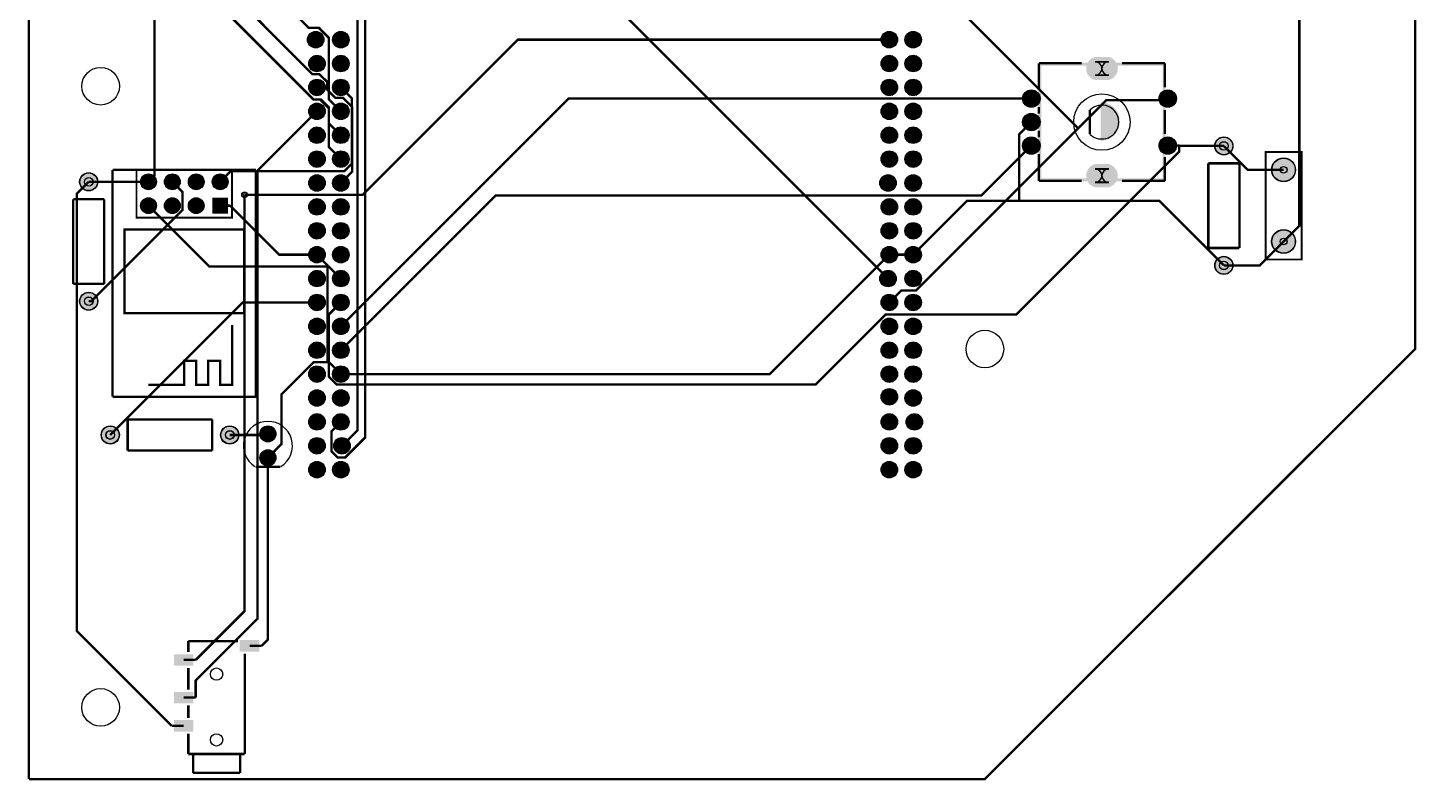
# Model space of a CAD drawing. Header units: millimetres. Extents: x 0 to 147, y 0 to 153.
# Drawn here: x -0.1 to 147.4, y -0.1 to 79.9 of the extents above; entities that cross this region are included whole.
import ezdxf

# ---------------------------------------------------------------- set-up
doc = ezdxf.new("R2010")
doc.units = ezdxf.units.MM
for name, color, linetype, true_color in [('BoardOutLine', 7, 'Continuous', 0xff00ff), ('BottomLayer', 7, 'Continuous', 0x0000ff), ('BottomSolderMaskLayer', 7, 'Continuous', 0xaa00ff), ('Document', 7, 'Continuous', 0xffffff), ('Hole', 7, 'Continuous', 0x222222), ('Multi-Layer', 7, 'Continuous', 0xc0c0c0), ('TopLayer', 7, 'Continuous', 0xff0000), ('TopPasteMaskLayer', 7, 'Continuous', 0x808080), ('TopSilkLayer', 7, 'Continuous', 0xffcc00), ('TopSolderMaskLayer', 7, 'Continuous', 0x800080)]:
    doc.layers.add(name, color=color, linetype=linetype, true_color=true_color)

msp = doc.modelspace()

# ---------------------------------------------------------------- hatches: boundary and pattern name
at = {"layer": 'BottomSolderMaskLayer'}
for points in [[(29.6, 78.61, 1), (31.36, 78.61, 1)], [(32.27, 78.61, 1), (34.02, 78.61, 1)], [(90.56, 78.61, 1), (92.32, 78.61, 1)], [(93.1, 78.61, 1), (94.86, 78.61, 1)], [(29.73, 76.07, 1), (31.48, 76.07, 1)], [(32.27, 76.07, 1), (34.02, 76.07, 1)], [(90.56, 76.07, 1), (92.32, 76.07, 1)], [(93.1, 76.07, 1), (94.86, 76.07, 1)], [(114.76, 76.78, -0.785398), (114.76, 74.32), (113.33, 74.32, -0.785398), (113.33, 76.78)], [(29.73, 73.53, 1), (31.48, 73.53, 1)], [(32.27, 73.53, 1), (34.02, 73.53, 1)], [(90.56, 73.53, 1), (92.32, 73.53, 1)], [(93.1, 73.53, 1), (94.86, 73.53, 1)], [(105.62, 72.35, 1), (107.47, 72.35, 1)], [(120.12, 72.35, 1), (121.97, 72.35, 1)], [(29.73, 70.99, 1), (31.48, 70.99, 1)], [(32.27, 70.99, 1), (34.02, 70.99, 1)], [(90.56, 70.99, 1), (92.32, 70.99, 1)], [(93.1, 70.99, 1), (94.86, 70.99, 1)], [(105.62, 69.85, 1), (107.47, 69.85, 1)], [(29.73, 68.45, 1), (31.48, 68.45, 1)], [(32.27, 68.45, 1), (34.02, 68.45, 1)], [(90.56, 68.45, 1), (92.32, 68.45, 1)], [(93.1, 68.45, 1), (94.86, 68.45, 1)], [(105.62, 67.35, 1), (107.47, 67.35, 1)], [(120.12, 67.35, 1), (121.97, 67.35, 1)], [(126.04, 67.31, 1), (127.97, 67.31, 1)], [(29.73, 65.91, 1), (31.48, 65.91, 1)], [(32.27, 65.91, 1), (34.02, 65.91, 1)], [(90.56, 65.91, 1), (92.32, 65.91, 1)], [(93.1, 65.91, 1), (94.86, 65.91, 1)], [(114.76, 65.38, -0.785398), (114.76, 62.92), (113.33, 62.92, -0.785398), (113.33, 65.38)], [(132.08, 64.77, 1), (134.62, 64.77, 1)], [(5.38, 63.5, 1), (7.32, 63.5, 1)], [(11.86, 63.5, 1), (13.54, 63.5, 1)], [(14.4, 63.5, 1), (16.08, 63.5, 1)], [(16.94, 63.5, 1), (18.62, 63.5, 1)], [(19.48, 63.5, 1), (21.16, 63.5, 1)], [(29.73, 63.37, 1), (31.48, 63.37, 1)], [(32.27, 63.37, 1), (34.02, 63.37, 1)], [(90.44, 63.37, 1), (92.19, 63.37, 1)], [(93.1, 63.37, 1), (94.86, 63.37, 1)], [(11.86, 60.96, 1), (13.54, 60.96, 1)], [(14.4, 60.96, 1), (16.08, 60.96, 1)], [(16.94, 60.96, 1), (18.62, 60.96, 1)], [(21.16, 60.12), (19.48, 60.12), (19.48, 61.8), (21.16, 61.8)], [(29.73, 60.83, 1), (31.48, 60.83, 1)], [(32.27, 60.83, 1), (34.02, 60.83, 1)], [(90.56, 60.83, 1), (92.32, 60.83, 1)], [(93.1, 60.83, 1), (94.86, 60.83, 1)], [(29.73, 58.29, 1), (31.48, 58.29, 1)], [(32.27, 58.29, 1), (34.02, 58.29, 1)], [(90.56, 58.29, 1), (92.32, 58.29, 1)], [(93.1, 58.29, 1), (94.86, 58.29, 1)], [(132.08, 57.15, 1), (134.62, 57.15, 1)], [(29.73, 55.75, 1), (31.48, 55.75, 1)], [(32.27, 55.75, 1), (34.02, 55.75, 1)], [(90.56, 55.75, 1), (92.32, 55.75, 1)], [(93.1, 55.75, 1), (94.86, 55.75, 1)], [(126.04, 54.61, 1), (127.97, 54.61, 1)], [(29.73, 53.21, 1), (31.48, 53.21, 1)], [(32.27, 53.21, 1), (34.02, 53.21, 1)], [(90.44, 53.21, 1), (92.19, 53.21, 1)], [(93.1, 53.21, 1), (94.86, 53.21, 1)], [(5.38, 50.8, 1), (7.32, 50.8, 1)], [(29.73, 50.67, 1), (31.48, 50.67, 1)], [(32.27, 50.67, 1), (34.02, 50.67, 1)], [(90.56, 50.67, 1), (92.32, 50.67, 1)], [(93.1, 50.67, 1), (94.86, 50.67, 1)], [(29.73, 48.13, 1), (31.48, 48.13, 1)], [(32.27, 48.13, 1), (34.02, 48.13, 1)], [(90.56, 48.13, 1), (92.32, 48.13, 1)], [(93.1, 48.13, 1), (94.86, 48.13, 1)], [(29.73, 45.59, 1), (31.48, 45.59, 1)], [(32.27, 45.59, 1), (34.02, 45.59, 1)], [(90.56, 45.59, 1), (92.32, 45.59, 1)], [(93.1, 45.59, 1), (94.86, 45.59, 1)], [(29.73, 43.05, 1), (31.48, 43.05, 1)], [(32.27, 43.05, 1), (34.02, 43.05, 1)], [(90.56, 43.05, 1), (92.32, 43.05, 1)], [(93.1, 43.05, 1), (94.86, 43.05, 1)], [(29.73, 40.51, 1), (31.48, 40.51, 1)], [(32.27, 40.51, 1), (34.02, 40.51, 1)], [(90.56, 40.64, 1), (92.32, 40.64, 1)], [(93.1, 40.51, 1), (94.86, 40.51, 1)], [(29.73, 37.97, 1), (31.48, 37.97, 1)], [(32.27, 37.97, 1), (34.02, 37.97, 1)], [(90.56, 37.97, 1), (92.32, 37.97, 1)], [(93.23, 37.97, 1), (94.98, 37.97, 1)], [(7.67, 36.58, 1), (9.6, 36.58, 1)], [(20.37, 36.58, 1), (22.3, 36.58, 1)], [(24.55, 36.7, 1), (26.25, 36.7, 1)], [(29.73, 35.43, 1), (31.48, 35.43, 1)], [(32.4, 35.43, 1), (34.15, 35.43, 1)], [(90.56, 35.43, 1), (92.32, 35.43, 1)], [(93.1, 35.43, 1), (94.86, 35.43, 1)], [(24.55, 34.16, 1), (26.25, 34.16, 1)], [(29.73, 32.89, 1), (31.48, 32.89, 1)], [(32.27, 32.89, 1), (34.02, 32.89, 1)], [(90.56, 32.89, 1), (92.32, 32.89, 1)], [(93.1, 32.89, 1), (94.86, 32.89, 1)]]:
    msp.add_hatch(color=256, dxfattribs=at).paths.add_polyline_path(points)
at = {"layer": 'Document'}
for points in [[(120.49, 76.15), (107.29, 76.15), (107.29, 75.85), (120.49, 75.85)], [(107.29, 75.85), (107.29, 63.85), (107.59, 63.85), (107.59, 75.85)], [(120.79, 76.15), (120.79, 63.55), (120.49, 63.55), (120.49, 76.15)], [(113.89, 71.95), (113.96, 71.95), (114.02, 71.95), (114.09, 71.94), (114.15, 71.93), (114.22, 71.92), (114.28, 71.91), (114.34, 71.9), (114.41, 71.88), (114.47, 71.87), (114.53, 71.85), (114.59, 71.83), (114.65, 71.8), (114.71, 71.78), (114.77, 71.75), (114.83, 71.72), (114.89, 71.69), (114.95, 71.66), (115, 71.62), (115.05, 71.59), (115.11, 71.55), (115.16, 71.51), (115.21, 71.47), (115.26, 71.43), (115.31, 71.38), (115.35, 71.34), (115.4, 71.29), (115.44, 71.24), (115.48, 71.19), (115.52, 71.14), (115.56, 71.09), (115.6, 71.04), (115.63, 70.98), (115.67, 70.93), (115.7, 70.87), (115.73, 70.81), (115.76, 70.75), (115.78, 70.69), (115.81, 70.63), (115.83, 70.57), (115.85, 70.51), (115.87, 70.45), (115.88, 70.38), (115.9, 70.32), (115.91, 70.26), (115.92, 70.19), (115.93, 70.13), (115.94, 70.06), (115.94, 70), (115.94, 69.93), (115.94, 69.87), (115.94, 69.8), (115.94, 69.74), (115.93, 69.67), (115.92, 69.61), (115.91, 69.54), (115.9, 69.48), (115.88, 69.42), (115.87, 69.35), (115.85, 69.29), (115.83, 69.23), (115.81, 69.17), (115.78, 69.11), (115.76, 69.05), (115.73, 68.99), (115.7, 68.93), (115.67, 68.88), (115.63, 68.82), (115.6, 68.76), (115.56, 68.71), (115.52, 68.66), (115.48, 68.61), (115.44, 68.56), (115.4, 68.51), (115.35, 68.46), (115.31, 68.42), (115.26, 68.37), (115.21, 68.33), (115.16, 68.29), (115.11, 68.25), (115.05, 68.21), (115, 68.18), (114.95, 68.14), (114.89, 68.11), (114.83, 68.08), (114.77, 68.05), (114.71, 68.02), (114.65, 68), (114.59, 67.97), (114.53, 67.95), (114.47, 67.93), (114.41, 67.92), (114.34, 67.9), (114.28, 67.89), (114.22, 67.88), (114.15, 67.87), (114.09, 67.86), (114.02, 67.85), (113.96, 67.85), (113.89, 67.85)], [(120.49, 63.55), (107.29, 63.55), (107.29, 63.85), (120.49, 63.85)]]:
    msp.add_hatch(color=256, dxfattribs=at).paths.add_polyline_path(points)
at = {"layer": 'Multi-Layer'}
for points in [[(29.66, 78.61, 1), (31.31, 78.61, 1)], [(32.32, 78.61, 1), (33.97, 78.61, 1)], [(90.62, 78.61, 1), (92.27, 78.61, 1)], [(93.16, 78.61, 1), (94.81, 78.61, 1)], [(29.78, 76.07, 1), (31.43, 76.07, 1)], [(32.32, 76.07, 1), (33.97, 76.07, 1)], [(90.62, 76.07, 1), (92.27, 76.07, 1)], [(93.16, 76.07, 1), (94.81, 76.07, 1)], [(114.74, 76.75, -0.785398), (114.74, 74.35), (113.34, 74.35, -0.785398), (113.34, 76.75)], [(29.78, 73.53, 1), (31.43, 73.53, 1)], [(32.32, 73.53, 1), (33.97, 73.53, 1)], [(90.62, 73.53, 1), (92.27, 73.53, 1)], [(93.16, 73.53, 1), (94.81, 73.53, 1)], [(105.64, 72.35, 1), (107.44, 72.35, 1)], [(120.14, 72.35, 1), (121.94, 72.35, 1)], [(29.78, 70.99, 1), (31.43, 70.99, 1)], [(32.32, 70.99, 1), (33.97, 70.99, 1)], [(90.62, 70.99, 1), (92.27, 70.99, 1)], [(93.16, 70.99, 1), (94.81, 70.99, 1)], [(105.64, 69.85, 1), (107.44, 69.85, 1)], [(29.78, 68.45, 1), (31.43, 68.45, 1)], [(32.32, 68.45, 1), (33.97, 68.45, 1)], [(90.62, 68.45, 1), (92.27, 68.45, 1)], [(93.16, 68.45, 1), (94.81, 68.45, 1)], [(105.64, 67.35, 1), (107.44, 67.35, 1)], [(120.14, 67.35, 1), (121.94, 67.35, 1)], [(126.06, 67.31, 1), (127.94, 67.31, 1)], [(29.78, 65.91, 1), (31.43, 65.91, 1)], [(32.32, 65.91, 1), (33.97, 65.91, 1)], [(90.62, 65.91, 1), (92.27, 65.91, 1)], [(93.16, 65.91, 1), (94.81, 65.91, 1)], [(114.74, 65.35, -0.785398), (114.74, 62.95), (113.34, 62.95, -0.785398), (113.34, 65.35)], [(132.11, 64.77, 1), (134.59, 64.77, 1)], [(5.41, 63.5, 1), (7.29, 63.5, 1)], [(11.91, 63.5, 1), (13.49, 63.5, 1)], [(14.45, 63.5, 1), (16.03, 63.5, 1)], [(16.99, 63.5, 1), (18.57, 63.5, 1)], [(19.53, 63.5, 1), (21.11, 63.5, 1)], [(29.78, 63.37, 1), (31.43, 63.37, 1)], [(32.32, 63.37, 1), (33.97, 63.37, 1)], [(90.49, 63.37, 1), (92.14, 63.37, 1)], [(93.16, 63.37, 1), (94.81, 63.37, 1)], [(11.91, 60.96, 1), (13.49, 60.96, 1)], [(14.45, 60.96, 1), (16.03, 60.96, 1)], [(16.99, 60.96, 1), (18.57, 60.96, 1)], [(21.11, 60.17), (19.53, 60.17), (19.53, 61.75), (21.11, 61.75)], [(29.78, 60.83, 1), (31.43, 60.83, 1)], [(32.32, 60.83, 1), (33.97, 60.83, 1)], [(90.62, 60.83, 1), (92.27, 60.83, 1)], [(93.16, 60.83, 1), (94.81, 60.83, 1)], [(29.78, 58.29, 1), (31.43, 58.29, 1)], [(32.32, 58.29, 1), (33.97, 58.29, 1)], [(90.62, 58.29, 1), (92.27, 58.29, 1)], [(93.16, 58.29, 1), (94.81, 58.29, 1)], [(132.11, 57.15, 1), (134.59, 57.15, 1)], [(29.78, 55.75, 1), (31.43, 55.75, 1)], [(32.32, 55.75, 1), (33.97, 55.75, 1)], [(90.62, 55.75, 1), (92.27, 55.75, 1)], [(93.16, 55.75, 1), (94.81, 55.75, 1)], [(126.06, 54.61, 1), (127.94, 54.61, 1)], [(29.78, 53.21, 1), (31.43, 53.21, 1)], [(32.32, 53.21, 1), (33.97, 53.21, 1)], [(90.49, 53.21, 1), (92.14, 53.21, 1)], [(93.16, 53.21, 1), (94.81, 53.21, 1)], [(5.41, 50.8, 1), (7.29, 50.8, 1)], [(29.78, 50.67, 1), (31.43, 50.67, 1)], [(32.32, 50.67, 1), (33.97, 50.67, 1)], [(90.62, 50.67, 1), (92.27, 50.67, 1)], [(93.16, 50.67, 1), (94.81, 50.67, 1)], [(29.78, 48.13, 1), (31.43, 48.13, 1)], [(32.32, 48.13, 1), (33.97, 48.13, 1)], [(90.62, 48.13, 1), (92.27, 48.13, 1)], [(93.16, 48.13, 1), (94.81, 48.13, 1)], [(29.78, 45.59, 1), (31.43, 45.59, 1)], [(32.32, 45.59, 1), (33.97, 45.59, 1)], [(90.62, 45.59, 1), (92.27, 45.59, 1)], [(93.16, 45.59, 1), (94.81, 45.59, 1)], [(29.78, 43.05, 1), (31.43, 43.05, 1)], [(32.32, 43.05, 1), (33.97, 43.05, 1)], [(90.62, 43.05, 1), (92.27, 43.05, 1)], [(93.16, 43.05, 1), (94.81, 43.05, 1)], [(29.78, 40.51, 1), (31.43, 40.51, 1)], [(32.32, 40.51, 1), (33.97, 40.51, 1)], [(90.62, 40.64, 1), (92.27, 40.64, 1)], [(93.16, 40.51, 1), (94.81, 40.51, 1)], [(29.78, 37.97, 1), (31.43, 37.97, 1)], [(32.32, 37.97, 1), (33.97, 37.97, 1)], [(90.62, 37.97, 1), (92.27, 37.97, 1)], [(93.28, 37.97, 1), (94.93, 37.97, 1)], [(7.7, 36.58, 1), (9.58, 36.58, 1)], [(20.4, 36.58, 1), (22.28, 36.58, 1)], [(24.57, 36.7, 1), (26.23, 36.7, 1)], [(29.78, 35.43, 1), (31.43, 35.43, 1)], [(32.45, 35.43, 1), (34.1, 35.43, 1)], [(90.62, 35.43, 1), (92.27, 35.43, 1)], [(93.16, 35.43, 1), (94.81, 35.43, 1)], [(24.57, 34.16, 1), (26.23, 34.16, 1)], [(29.78, 32.89, 1), (31.43, 32.89, 1)], [(32.32, 32.89, 1), (33.97, 32.89, 1)], [(90.62, 32.89, 1), (92.27, 32.89, 1)], [(93.16, 32.89, 1), (94.81, 32.89, 1)]]:
    msp.add_hatch(color=256, dxfattribs=at).paths.add_polyline_path(points)
at = {"layer": 'TopLayer'}
for points in [[(22.44, 13.56), (22.44, 14.76), (24.44, 14.76), (24.44, 13.56)], [(15.44, 12.06), (15.44, 13.26), (17.44, 13.26), (17.44, 12.06)], [(15.44, 8.06), (15.44, 9.26), (17.44, 9.26), (17.44, 8.06)], [(15.44, 5.06), (15.44, 6.26), (17.44, 6.26), (17.44, 5.06)]]:
    msp.add_hatch(color=256, dxfattribs=at).paths.add_polyline_path(points)
at = {"layer": 'TopPasteMaskLayer'}
for points in [[(22.44, 13.56), (22.44, 14.76), (24.44, 14.76), (24.44, 13.56)], [(15.44, 12.06), (15.44, 13.26), (17.44, 13.26), (17.44, 12.06)], [(15.44, 8.06), (15.44, 9.26), (17.44, 9.26), (17.44, 8.06)], [(15.44, 5.06), (15.44, 6.26), (17.44, 6.26), (17.44, 5.06)]]:
    msp.add_hatch(color=256, dxfattribs=at).paths.add_polyline_path(points)
at = {"layer": 'TopSolderMaskLayer'}
for points in [[(29.6, 78.61, 1), (31.36, 78.61, 1)], [(32.27, 78.61, 1), (34.02, 78.61, 1)], [(90.56, 78.61, 1), (92.32, 78.61, 1)], [(93.1, 78.61, 1), (94.86, 78.61, 1)], [(29.73, 76.07, 1), (31.48, 76.07, 1)], [(32.27, 76.07, 1), (34.02, 76.07, 1)], [(90.56, 76.07, 1), (92.32, 76.07, 1)], [(93.1, 76.07, 1), (94.86, 76.07, 1)], [(114.76, 76.78, -0.785398), (114.76, 74.32), (113.33, 74.32, -0.785398), (113.33, 76.78)], [(29.73, 73.53, 1), (31.48, 73.53, 1)], [(32.27, 73.53, 1), (34.02, 73.53, 1)], [(90.56, 73.53, 1), (92.32, 73.53, 1)], [(93.1, 73.53, 1), (94.86, 73.53, 1)], [(105.62, 72.35, 1), (107.47, 72.35, 1)], [(120.12, 72.35, 1), (121.97, 72.35, 1)], [(29.73, 70.99, 1), (31.48, 70.99, 1)], [(32.27, 70.99, 1), (34.02, 70.99, 1)], [(90.56, 70.99, 1), (92.32, 70.99, 1)], [(93.1, 70.99, 1), (94.86, 70.99, 1)], [(105.62, 69.85, 1), (107.47, 69.85, 1)], [(29.73, 68.45, 1), (31.48, 68.45, 1)], [(32.27, 68.45, 1), (34.02, 68.45, 1)], [(90.56, 68.45, 1), (92.32, 68.45, 1)], [(93.1, 68.45, 1), (94.86, 68.45, 1)], [(105.62, 67.35, 1), (107.47, 67.35, 1)], [(120.12, 67.35, 1), (121.97, 67.35, 1)], [(126.04, 67.31, 1), (127.97, 67.31, 1)], [(29.73, 65.91, 1), (31.48, 65.91, 1)], [(32.27, 65.91, 1), (34.02, 65.91, 1)], [(90.56, 65.91, 1), (92.32, 65.91, 1)], [(93.1, 65.91, 1), (94.86, 65.91, 1)], [(114.76, 65.38, -0.785398), (114.76, 62.92), (113.33, 62.92, -0.785398), (113.33, 65.38)], [(132.08, 64.77, 1), (134.62, 64.77, 1)], [(5.38, 63.5, 1), (7.32, 63.5, 1)], [(11.86, 63.5, 1), (13.54, 63.5, 1)], [(14.4, 63.5, 1), (16.08, 63.5, 1)], [(16.94, 63.5, 1), (18.62, 63.5, 1)], [(19.48, 63.5, 1), (21.16, 63.5, 1)], [(29.73, 63.37, 1), (31.48, 63.37, 1)], [(32.27, 63.37, 1), (34.02, 63.37, 1)], [(90.44, 63.37, 1), (92.19, 63.37, 1)], [(93.1, 63.37, 1), (94.86, 63.37, 1)], [(11.86, 60.96, 1), (13.54, 60.96, 1)], [(14.4, 60.96, 1), (16.08, 60.96, 1)], [(16.94, 60.96, 1), (18.62, 60.96, 1)], [(21.16, 60.12), (19.48, 60.12), (19.48, 61.8), (21.16, 61.8)], [(29.73, 60.83, 1), (31.48, 60.83, 1)], [(32.27, 60.83, 1), (34.02, 60.83, 1)], [(90.56, 60.83, 1), (92.32, 60.83, 1)], [(93.1, 60.83, 1), (94.86, 60.83, 1)], [(29.73, 58.29, 1), (31.48, 58.29, 1)], [(32.27, 58.29, 1), (34.02, 58.29, 1)], [(90.56, 58.29, 1), (92.32, 58.29, 1)], [(93.1, 58.29, 1), (94.86, 58.29, 1)], [(132.08, 57.15, 1), (134.62, 57.15, 1)], [(29.73, 55.75, 1), (31.48, 55.75, 1)], [(32.27, 55.75, 1), (34.02, 55.75, 1)], [(90.56, 55.75, 1), (92.32, 55.75, 1)], [(93.1, 55.75, 1), (94.86, 55.75, 1)], [(126.04, 54.61, 1), (127.97, 54.61, 1)], [(29.73, 53.21, 1), (31.48, 53.21, 1)], [(32.27, 53.21, 1), (34.02, 53.21, 1)], [(90.44, 53.21, 1), (92.19, 53.21, 1)], [(93.1, 53.21, 1), (94.86, 53.21, 1)], [(5.38, 50.8, 1), (7.32, 50.8, 1)], [(29.73, 50.67, 1), (31.48, 50.67, 1)], [(32.27, 50.67, 1), (34.02, 50.67, 1)], [(90.56, 50.67, 1), (92.32, 50.67, 1)], [(93.1, 50.67, 1), (94.86, 50.67, 1)], [(29.73, 48.13, 1), (31.48, 48.13, 1)], [(32.27, 48.13, 1), (34.02, 48.13, 1)], [(90.56, 48.13, 1), (92.32, 48.13, 1)], [(93.1, 48.13, 1), (94.86, 48.13, 1)], [(29.73, 45.59, 1), (31.48, 45.59, 1)], [(32.27, 45.59, 1), (34.02, 45.59, 1)], [(90.56, 45.59, 1), (92.32, 45.59, 1)], [(93.1, 45.59, 1), (94.86, 45.59, 1)], [(29.73, 43.05, 1), (31.48, 43.05, 1)], [(32.27, 43.05, 1), (34.02, 43.05, 1)], [(90.56, 43.05, 1), (92.32, 43.05, 1)], [(93.1, 43.05, 1), (94.86, 43.05, 1)], [(29.73, 40.51, 1), (31.48, 40.51, 1)], [(32.27, 40.51, 1), (34.02, 40.51, 1)], [(90.56, 40.64, 1), (92.32, 40.64, 1)], [(93.1, 40.51, 1), (94.86, 40.51, 1)], [(29.73, 37.97, 1), (31.48, 37.97, 1)], [(32.27, 37.97, 1), (34.02, 37.97, 1)], [(90.56, 37.97, 1), (92.32, 37.97, 1)], [(93.23, 37.97, 1), (94.98, 37.97, 1)], [(7.67, 36.58, 1), (9.6, 36.58, 1)], [(20.37, 36.58, 1), (22.3, 36.58, 1)], [(24.55, 36.7, 1), (26.25, 36.7, 1)], [(29.73, 35.43, 1), (31.48, 35.43, 1)], [(32.4, 35.43, 1), (34.15, 35.43, 1)], [(90.56, 35.43, 1), (92.32, 35.43, 1)], [(93.1, 35.43, 1), (94.86, 35.43, 1)], [(24.55, 34.16, 1), (26.25, 34.16, 1)], [(29.73, 32.89, 1), (31.48, 32.89, 1)], [(32.27, 32.89, 1), (34.02, 32.89, 1)], [(90.56, 32.89, 1), (92.32, 32.89, 1)], [(93.1, 32.89, 1), (94.86, 32.89, 1)], [(22.4, 13.54), (22.4, 14.77), (24.48, 14.77), (24.48, 13.54)], [(15.4, 12.04), (15.4, 13.27), (17.48, 13.27), (17.48, 12.04)], [(15.4, 8.04), (15.4, 9.27), (17.48, 9.27), (17.48, 8.04)], [(15.4, 5.04), (15.4, 6.27), (17.48, 6.27), (17.48, 5.04)], [(15.49, 6.22), (17.4, 6.22), (17.4, 5.08), (15.49, 5.08), (15.49, 6.22)]]:
    msp.add_hatch(color=256, dxfattribs=at).paths.add_polyline_path(points)

# ---------------------------------------------------------------- linework, layer by layer
at = {"layer": 'BoardOutLine', "const_width": 0.254}
for points in [[(7.62, 152.27), (147.32, 152.4), (147.32, 53.34)], [(0, 144.78), (0, 0)], [(147.32, 53.34), (147.32, 45.72), (101.6, 0), (0, 0)]]:
    msp.add_lwpolyline(points, dxfattribs=at)
at = {"layer": 'BottomLayer', "const_width": 0.254}
for points in [[(36.96, 101.6), (79.11, 101.6), (111.52, 69.19)], [(18.42, 88.65), (18.42, 84.1), (30.25, 72.26), (31.04, 72.26), (31.88, 71.42), (31.88, 67.18), (33.15, 65.91)], [(20.96, 88.65), (29.72, 79.88), (30.8, 79.88), (31.88, 78.8), (31.88, 72.26), (33.15, 70.99)], [(91.44, 78.61), (51.97, 78.61), (35.46, 62.1), (22.92, 62.1)], [(20.32, 63.5), (21.46, 64.64), (33.53, 64.64), (34.32, 65.43), (34.32, 72.36), (33.15, 73.53)], [(106.54, 72.35), (57.36, 72.35), (33.15, 48.13)], [(111.52, 69.19), (114.53, 72.19), (120.89, 72.19), (121.04, 72.35)], [(91.44, 50.67), (92.71, 51.94), (94.27, 51.94), (111.52, 69.19)], [(122.25, 67.31), (122.25, 66.7), (104.96, 49.4), (91.07, 49.4), (83.62, 41.95), (32.69, 41.95), (31.88, 42.76), (31.88, 49.4), (33.15, 50.67)], [(106.54, 67.35), (101.23, 62.04), (49.59, 62.04), (33.15, 45.59)], [(121.04, 67.35), (122.21, 67.35), (122.25, 67.31)], [(122.25, 67.31), (127, 67.31)], [(133.35, 64.77), (129.54, 64.77), (127, 67.31)], [(12.7, 63.5), (6.35, 63.5)], [(12.7, 60.96), (19.18, 54.48), (31.88, 54.48), (33.15, 53.21)], [(20.32, 60.96), (21.39, 60.96)], [(21.39, 60.96), (26.59, 55.75), (30.61, 55.75)], [(127, 54.61), (130.81, 54.61), (133.35, 57.15)], [(91.44, 55.75), (78.74, 43.05), (33.15, 43.05)], [(91.44, 55.75), (93.98, 55.75)], [(8.64, 36.58), (22.73, 50.67), (30.61, 50.67)], [(21.34, 36.58), (25.27, 36.58), (25.4, 36.7)]]:
    msp.add_lwpolyline(points, dxfattribs=at)
at = {"layer": 'BottomSolderMaskLayer'}
for points in [[(114.76, 76.26), (113.33, 76.26)], [(114.76, 74.84), (113.33, 74.84)], [(114.76, 64.86), (113.33, 64.86)], [(114.76, 63.44), (113.33, 63.44)]]:
    msp.add_lwpolyline(points, close=True, dxfattribs=at)
for centre, radius in [((30.48, 78.61), 0.876), ((30.48, 78.61), 0.478), ((33.15, 78.61), 0.876), ((33.15, 78.61), 0.478), ((91.44, 78.61), 0.876), ((91.44, 78.61), 0.478), ((93.98, 78.61), 0.876), ((93.98, 78.61), 0.478), ((30.61, 76.07), 0.876), ((33.15, 76.07), 0.876), ((91.44, 76.07), 0.876), ((93.98, 76.07), 0.876), ((30.61, 76.07), 0.478), ((33.15, 76.07), 0.478), ((91.44, 76.07), 0.478), ((93.98, 76.07), 0.478), ((30.61, 73.53), 0.876), ((30.61, 73.53), 0.478), ((33.15, 73.53), 0.876), ((33.15, 73.53), 0.478), ((91.44, 73.53), 0.876), ((91.44, 73.53), 0.478), ((93.98, 73.53), 0.876), ((93.98, 73.53), 0.478), ((106.54, 72.35), 0.925), ((106.54, 72.35), 0.617), ((121.04, 72.35), 0.925), ((121.04, 72.35), 0.617), ((30.61, 70.99), 0.876), ((30.61, 70.99), 0.478), ((33.15, 70.99), 0.876), ((33.15, 70.99), 0.478), ((91.44, 70.99), 0.876), ((91.44, 70.99), 0.478), ((93.98, 70.99), 0.876), ((93.98, 70.99), 0.478), ((106.54, 69.85), 0.925), ((106.54, 69.85), 0.617), ((30.61, 68.45), 0.876), ((30.61, 68.45), 0.478), ((33.15, 68.45), 0.876), ((33.15, 68.45), 0.478), ((91.44, 68.45), 0.876), ((91.44, 68.45), 0.478), ((93.98, 68.45), 0.876), ((93.98, 68.45), 0.478), ((106.54, 67.35), 0.925), ((106.54, 67.35), 0.617), ((121.04, 67.35), 0.925), ((121.04, 67.35), 0.617), ((127, 67.31), 0.965), ((30.61, 65.91), 0.876), ((33.15, 65.91), 0.876), ((91.44, 65.91), 0.876), ((93.98, 65.91), 0.876), ((127, 67.31), 0.462), ((30.61, 65.91), 0.478), ((33.15, 65.91), 0.478), ((91.44, 65.91), 0.478), ((93.98, 65.91), 0.478), ((133.35, 64.77), 1.27), ((133.35, 64.77), 0.363), ((6.35, 63.5), 0.965), ((6.35, 63.5), 0.462), ((12.7, 63.5), 0.838), ((12.7, 63.5), 0.473), ((15.24, 63.5), 0.838), ((15.24, 63.5), 0.473), ((17.78, 63.5), 0.838), ((17.78, 63.5), 0.473), ((20.32, 63.5), 0.838), ((20.32, 63.5), 0.473), ((30.61, 63.37), 0.876), ((30.61, 63.37), 0.478), ((33.15, 63.37), 0.876), ((33.15, 63.37), 0.478), ((91.31, 63.37), 0.876), ((91.31, 63.37), 0.478), ((93.98, 63.37), 0.876), ((93.98, 63.37), 0.478), ((12.7, 60.96), 0.838), ((12.7, 60.96), 0.473), ((15.24, 60.96), 0.838), ((15.24, 60.96), 0.473), ((17.78, 60.96), 0.838), ((17.78, 60.96), 0.473), ((20.32, 60.96), 0.473), ((30.61, 60.83), 0.876), ((30.61, 60.83), 0.478), ((33.15, 60.83), 0.876), ((33.15, 60.83), 0.478), ((91.44, 60.83), 0.876), ((91.44, 60.83), 0.478), ((93.98, 60.83), 0.876), ((93.98, 60.83), 0.478), ((30.61, 58.29), 0.876), ((33.15, 58.29), 0.876), ((91.44, 58.29), 0.876), ((93.98, 58.29), 0.876), ((30.61, 58.29), 0.478), ((33.15, 58.29), 0.478), ((91.44, 58.29), 0.478), ((93.98, 58.29), 0.478), ((133.35, 57.15), 1.27), ((30.61, 55.75), 0.876), ((30.61, 55.75), 0.478), ((33.15, 55.75), 0.876), ((33.15, 55.75), 0.478), ((91.44, 55.75), 0.876), ((91.44, 55.75), 0.478), ((93.98, 55.75), 0.876), ((93.98, 55.75), 0.478), ((133.35, 57.15), 0.363), ((127, 54.61), 0.965), ((127, 54.61), 0.462), ((30.61, 53.21), 0.876), ((30.61, 53.21), 0.478), ((33.15, 53.21), 0.876), ((33.15, 53.21), 0.478), ((91.31, 53.21), 0.876), ((91.31, 53.21), 0.478), ((93.98, 53.21), 0.876), ((93.98, 53.21), 0.478), ((6.35, 50.8), 0.965), ((6.35, 50.8), 0.462), ((30.61, 50.67), 0.876), ((30.61, 50.67), 0.478), ((33.15, 50.67), 0.876), ((33.15, 50.67), 0.478), ((91.44, 50.67), 0.876), ((91.44, 50.67), 0.478), ((93.98, 50.67), 0.876), ((93.98, 50.67), 0.478), ((30.61, 48.13), 0.876), ((33.15, 48.13), 0.876), ((91.44, 48.13), 0.876), ((93.98, 48.13), 0.876), ((30.61, 48.13), 0.478), ((33.15, 48.13), 0.478), ((91.44, 48.13), 0.478), ((93.98, 48.13), 0.478), ((30.61, 45.59), 0.876), ((30.61, 45.59), 0.478), ((33.15, 45.59), 0.876), ((33.15, 45.59), 0.478), ((91.44, 45.59), 0.876), ((91.44, 45.59), 0.478), ((93.98, 45.59), 0.876), ((93.98, 45.59), 0.478), ((30.61, 43.05), 0.876), ((30.61, 43.05), 0.478), ((33.15, 43.05), 0.876), ((33.15, 43.05), 0.478), ((91.44, 43.05), 0.876), ((91.44, 43.05), 0.478), ((93.98, 43.05), 0.876), ((93.98, 43.05), 0.478), ((30.61, 40.51), 0.876), ((33.15, 40.51), 0.876), ((91.44, 40.64), 0.876), ((93.98, 40.51), 0.876), ((30.61, 40.51), 0.478), ((33.15, 40.51), 0.478), ((91.44, 40.64), 0.478), ((93.98, 40.51), 0.478), ((30.61, 37.97), 0.876), ((30.61, 37.97), 0.478), ((33.15, 37.97), 0.876), ((33.15, 37.97), 0.478), ((91.44, 37.97), 0.876), ((91.44, 37.97), 0.478), ((94.11, 37.97), 0.876), ((94.11, 37.97), 0.478), ((8.64, 36.58), 0.965), ((8.64, 36.58), 0.462), ((21.34, 36.58), 0.965), ((21.34, 36.58), 0.462), ((25.4, 36.7), 0.851), ((25.4, 36.7), 0.497), ((30.61, 35.43), 0.876), ((30.61, 35.43), 0.478), ((33.27, 35.43), 0.876), ((33.27, 35.43), 0.478), ((91.44, 35.43), 0.876), ((91.44, 35.43), 0.478), ((93.98, 35.43), 0.876), ((93.98, 35.43), 0.478), ((25.4, 34.16), 0.851), ((25.4, 34.16), 0.497), ((30.61, 32.89), 0.876), ((30.61, 32.89), 0.478), ((33.15, 32.89), 0.876), ((33.15, 32.89), 0.478), ((91.44, 32.89), 0.876), ((91.44, 32.89), 0.478), ((93.98, 32.89), 0.876), ((93.98, 32.89), 0.478)]:
    msp.add_circle(centre, radius, dxfattribs=at)
for centre, start, end in [((113.33, 75.55), 270, 450), ((114.76, 75.55), 450, 270), ((113.33, 64.15), 270, 450), ((114.76, 64.15), 450, 270)]:
    msp.add_arc(centre, 0.715, start, end, dxfattribs=at)
at = {"layer": 'Hole'}
msp.add_circle((22.92, 62.1), 0.152, dxfattribs=at)
at = {"layer": 'Multi-Layer'}
for points in [[(114.74, 76.25), (113.34, 76.25)], [(114.74, 74.85), (113.34, 74.85)], [(114.74, 64.85), (113.34, 64.85)], [(114.74, 63.45), (113.34, 63.45)]]:
    msp.add_lwpolyline(points, close=True, dxfattribs=at)
for centre, radius in [((30.48, 78.61), 0.825), ((30.48, 78.61), 0.45), ((33.15, 78.61), 0.825), ((33.15, 78.61), 0.45), ((91.44, 78.61), 0.825), ((91.44, 78.61), 0.45), ((93.98, 78.61), 0.825), ((93.98, 78.61), 0.45), ((30.61, 76.07), 0.825), ((33.15, 76.07), 0.825), ((91.44, 76.07), 0.825), ((93.98, 76.07), 0.825), ((7.62, 73.66), 2), ((30.61, 76.07), 0.45), ((33.15, 76.07), 0.45), ((91.44, 76.07), 0.45), ((93.98, 76.07), 0.45), ((30.61, 73.53), 0.825), ((30.61, 73.53), 0.45), ((33.15, 73.53), 0.825), ((33.15, 73.53), 0.45), ((91.44, 73.53), 0.825), ((91.44, 73.53), 0.45), ((93.98, 73.53), 0.825), ((93.98, 73.53), 0.45), ((106.54, 72.35), 0.9), ((106.54, 72.35), 0.6), ((121.04, 72.35), 0.9), ((121.04, 72.35), 0.6), ((30.61, 70.99), 0.825), ((30.61, 70.99), 0.45), ((33.15, 70.99), 0.825), ((33.15, 70.99), 0.45), ((91.44, 70.99), 0.825), ((91.44, 70.99), 0.45), ((93.98, 70.99), 0.825), ((93.98, 70.99), 0.45), ((106.54, 69.85), 0.9), ((106.54, 69.85), 0.6), ((30.61, 68.45), 0.825), ((30.61, 68.45), 0.45), ((33.15, 68.45), 0.825), ((33.15, 68.45), 0.45), ((91.44, 68.45), 0.825), ((91.44, 68.45), 0.45), ((93.98, 68.45), 0.825), ((93.98, 68.45), 0.45), ((106.54, 67.35), 0.9), ((106.54, 67.35), 0.6), ((121.04, 67.35), 0.9), ((121.04, 67.35), 0.6), ((127, 67.31), 0.94), ((30.61, 65.91), 0.825), ((33.15, 65.91), 0.825), ((91.44, 65.91), 0.825), ((93.98, 65.91), 0.825), ((127, 67.31), 0.45), ((30.61, 65.91), 0.45), ((33.15, 65.91), 0.45), ((91.44, 65.91), 0.45), ((93.98, 65.91), 0.45), ((133.35, 64.77), 1.24), ((133.35, 64.77), 0.356), ((6.35, 63.5), 0.94), ((6.35, 63.5), 0.45), ((12.7, 63.5), 0.787), ((12.7, 63.5), 0.445), ((15.24, 63.5), 0.787), ((15.24, 63.5), 0.445), ((17.78, 63.5), 0.787), ((17.78, 63.5), 0.445), ((20.32, 63.5), 0.787), ((20.32, 63.5), 0.445), ((30.61, 63.37), 0.825), ((30.61, 63.37), 0.45), ((33.15, 63.37), 0.825), ((33.15, 63.37), 0.45), ((91.31, 63.37), 0.825), ((91.31, 63.37), 0.45), ((93.98, 63.37), 0.825), ((93.98, 63.37), 0.45), ((22.92, 62.1), 0.305), ((12.7, 60.96), 0.787), ((12.7, 60.96), 0.445), ((15.24, 60.96), 0.787), ((15.24, 60.96), 0.445), ((17.78, 60.96), 0.787), ((17.78, 60.96), 0.445), ((20.32, 60.96), 0.445), ((30.61, 60.83), 0.825), ((30.61, 60.83), 0.45), ((33.15, 60.83), 0.825), ((33.15, 60.83), 0.45), ((91.44, 60.83), 0.825), ((91.44, 60.83), 0.45), ((93.98, 60.83), 0.825), ((93.98, 60.83), 0.45), ((30.61, 58.29), 0.825), ((33.15, 58.29), 0.825), ((91.44, 58.29), 0.825), ((93.98, 58.29), 0.825), ((30.61, 58.29), 0.45), ((33.15, 58.29), 0.45), ((91.44, 58.29), 0.45), ((93.98, 58.29), 0.45), ((133.35, 57.15), 1.24), ((30.61, 55.75), 0.825), ((30.61, 55.75), 0.45), ((33.15, 55.75), 0.825), ((33.15, 55.75), 0.45), ((91.44, 55.75), 0.825), ((91.44, 55.75), 0.45), ((93.98, 55.75), 0.825), ((93.98, 55.75), 0.45), ((133.35, 57.15), 0.356), ((127, 54.61), 0.94), ((127, 54.61), 0.45), ((30.61, 53.21), 0.825), ((30.61, 53.21), 0.45), ((33.15, 53.21), 0.825), ((33.15, 53.21), 0.45), ((91.31, 53.21), 0.825), ((91.31, 53.21), 0.45), ((93.98, 53.21), 0.825), ((93.98, 53.21), 0.45), ((6.35, 50.8), 0.94), ((6.35, 50.8), 0.45), ((30.61, 50.67), 0.825), ((30.61, 50.67), 0.45), ((33.15, 50.67), 0.825), ((33.15, 50.67), 0.45), ((91.44, 50.67), 0.825), ((91.44, 50.67), 0.45), ((93.98, 50.67), 0.825), ((93.98, 50.67), 0.45), ((30.61, 48.13), 0.825), ((33.15, 48.13), 0.825), ((91.44, 48.13), 0.825), ((93.98, 48.13), 0.825), ((30.61, 48.13), 0.45), ((33.15, 48.13), 0.45), ((91.44, 48.13), 0.45), ((93.98, 48.13), 0.45), ((101.6, 45.72), 2), ((30.61, 45.59), 0.825), ((30.61, 45.59), 0.45), ((33.15, 45.59), 0.825), ((33.15, 45.59), 0.45), ((91.44, 45.59), 0.825), ((91.44, 45.59), 0.45), ((93.98, 45.59), 0.825), ((93.98, 45.59), 0.45), ((30.61, 43.05), 0.825), ((30.61, 43.05), 0.45), ((33.15, 43.05), 0.825), ((33.15, 43.05), 0.45), ((91.44, 43.05), 0.825), ((91.44, 43.05), 0.45), ((93.98, 43.05), 0.825), ((93.98, 43.05), 0.45), ((30.61, 40.51), 0.825), ((33.15, 40.51), 0.825), ((91.44, 40.64), 0.825), ((93.98, 40.51), 0.825), ((30.61, 40.51), 0.45), ((33.15, 40.51), 0.45), ((91.44, 40.64), 0.45), ((93.98, 40.51), 0.45), ((30.61, 37.97), 0.825), ((30.61, 37.97), 0.45), ((33.15, 37.97), 0.825), ((33.15, 37.97), 0.45), ((91.44, 37.97), 0.825), ((91.44, 37.97), 0.45), ((94.11, 37.97), 0.825), ((94.11, 37.97), 0.45), ((8.64, 36.58), 0.94), ((8.64, 36.58), 0.45), ((21.34, 36.58), 0.94), ((21.34, 36.58), 0.45), ((25.4, 36.7), 0.826), ((25.4, 36.7), 0.483), ((30.61, 35.43), 0.825), ((30.61, 35.43), 0.45), ((33.27, 35.43), 0.825), ((33.27, 35.43), 0.45), ((91.44, 35.43), 0.825), ((91.44, 35.43), 0.45), ((93.98, 35.43), 0.825), ((93.98, 35.43), 0.45), ((25.4, 34.16), 0.826), ((25.4, 34.16), 0.483), ((30.61, 32.89), 0.825), ((30.61, 32.89), 0.45), ((33.15, 32.89), 0.825), ((33.15, 32.89), 0.45), ((91.44, 32.89), 0.825), ((91.44, 32.89), 0.45), ((93.98, 32.89), 0.825), ((93.98, 32.89), 0.45), ((19.94, 11.16), 0.65), ((7.62, 7.62), 2), ((19.94, 4.16), 0.65)]:
    msp.add_circle(centre, radius, dxfattribs=at)
for centre, start, end in [((113.34, 75.55), 270, 450), ((114.74, 75.55), 450, 270), ((113.34, 64.15), 270, 450), ((114.74, 64.15), 450, 270)]:
    msp.add_arc(centre, 0.7, start, end, dxfattribs=at)
at = {"layer": 'TopLayer', "const_width": 0.254}
for points in [[(91.31, 53.21), (42.77, 101.75), (42.77, 125.62), (28.7, 139.7)], [(31.88, 114.3), (34.92, 111.26), (34.92, 37.08), (33.27, 35.43)], [(36.96, 114.3), (35.74, 113.08), (35.74, 36.32), (33.61, 34.19), (32.81, 34.19), (32.16, 34.84), (32.16, 36.98), (33.15, 37.97)], [(13.34, 88.65), (13.34, 64.14), (12.7, 63.5)], [(15.88, 88.65), (15.88, 86.62), (30.23, 72.26), (30.93, 72.26), (31.88, 71.32), (31.88, 69.72), (33.15, 68.45)], [(33.15, 63.37), (34.35, 64.58), (34.35, 71.44), (33.36, 72.43), (32.57, 72.43), (31.71, 73.28), (31.71, 74.11), (30.87, 74.95), (30.12, 74.95), (23.5, 81.58), (23.5, 88.65)], [(134.53, 89.88), (135.02, 89.39), (135.02, 58.82), (133.35, 57.15)], [(17.72, 8.66), (17.72, 10.49), (24.29, 17.06), (24.29, 64.68), (30.61, 70.99)], [(105.24, 61.47), (105.24, 68.55), (106.54, 69.85)], [(6.35, 63.5), (5.08, 62.23), (5.08, 15.74), (15.16, 5.66)], [(15.24, 63.5), (16.31, 62.43), (16.31, 60.49), (6.62, 50.8), (6.35, 50.8)], [(17.72, 12.66), (22.92, 17.86), (22.92, 62.1)], [(93.98, 55.75), (99.7, 61.47), (105.24, 61.47)], [(105.24, 61.47), (120.14, 61.47), (127, 54.61)], [(30.61, 55.75), (31.72, 54.64), (31.72, 44.32)], [(31.72, 44.32), (30.26, 44.32), (26.83, 40.9), (26.83, 35.6), (25.4, 34.16)], [(33.15, 43.05), (31.88, 44.32), (31.72, 44.32)], [(25.4, 34.16), (25.4, 14.84), (24.72, 14.16)], [(23.44, 14.16), (24.72, 14.16)], [(16.44, 12.66), (17.72, 12.66)], [(16.44, 8.66), (17.72, 8.66)], [(16.44, 5.66), (15.16, 5.66)]]:
    msp.add_lwpolyline(points, dxfattribs=at)
at = {"layer": 'TopSilkLayer', "const_width": 0.254}
for points in [[(107.34, 76.1), (111.89, 76.1)], [(107.34, 76.1), (107.34, 73.25)], [(116.19, 76.1), (120.74, 76.1)], [(120.74, 76.1), (120.74, 73.55)], [(107.34, 71.45), (107.34, 70.75)], [(112.77, 68.58), (112.77, 71.12)], [(120.74, 71.13), (120.74, 68.58)], [(107.34, 68.93), (107.34, 68.23)], [(107.34, 66.45), (107.34, 63.6)], [(120.74, 66.15), (120.74, 63.6)], [(125.35, 65.46), (128.65, 65.46)], [(125.35, 56.46), (125.35, 65.46)], [(128.65, 65.46), (128.65, 56.46)], [(8.89, 64.77), (8.89, 40.64)], [(8.89, 40.64), (24.13, 40.64), (24.13, 64.77)], [(24.13, 64.77), (8.89, 64.77)], [(107.34, 63.6), (111.89, 63.6)], [(116.19, 63.6), (120.74, 63.6)], [(4.7, 61.65), (8, 61.65)], [(4.7, 52.65), (4.7, 61.65)], [(8, 61.65), (8, 52.65)], [(128.65, 56.46), (125.35, 56.46)], [(8, 52.65), (4.7, 52.65)], [(21.59, 48.26), (21.59, 41.91), (20.32, 41.91), (20.32, 44.45), (19.05, 44.45), (19.05, 41.91), (17.78, 41.91), (17.78, 44.45), (16.51, 44.45), (16.51, 41.91), (12.7, 41.91)], [(10.49, 34.93), (10.49, 38.23)], [(10.49, 38.23), (19.48, 38.23)], [(19.48, 38.23), (19.48, 34.93)], [(19.48, 34.93), (10.49, 34.93)], [(24.1, 33.2), (26.7, 33.2)], [(16.94, 14.66), (22.21, 14.66)], [(16.94, 13.49), (16.94, 14.66)], [(22.94, 2.66), (22.94, 13.32)], [(16.94, 9.49), (16.94, 11.82)], [(16.94, 6.49), (16.94, 7.82)], [(16.94, 2.66), (16.94, 4.82)], [(16.94, 2.66), (22.94, 2.66)], [(17.44, 0.66), (17.44, 2.66)], [(22.44, 0.66), (22.44, 2.66)], [(17.44, 0.66), (22.44, 0.66)]]:
    msp.add_lwpolyline(points, dxfattribs=at)
at = {"layer": 'TopSilkLayer'}
for points, const_width in [([(135.26, 55.24), (131.45, 55.24), (131.45, 66.67), (135.26, 66.67), (135.26, 55.24)], 0.201), ([(11.43, 64.77), (11.43, 62.23), (11.43, 59.69), (21.59, 59.69), (21.59, 64.77), (11.43, 64.77)], 0.203), ([(22.86, 49.53), (10.16, 49.53), (10.16, 58.42), (22.86, 58.42), (22.86, 49.53)], 0.254)]:
    msp.add_lwpolyline(points, close=True, dxfattribs=dict(at, const_width=const_width))
msp.add_circle((114.04, 69.85), 3, dxfattribs=at)
for centre, radius, start, end in [((114.04, 69.85), 1.8, 224.9997, 135.0003), ((25.4, 35.43), 2.6, 302.1032, 237.8968)]:
    msp.add_arc(centre, radius, start, end, dxfattribs=at)
at = {"layer": 'TopSolderMaskLayer'}
for points in [[(114.76, 76.26), (113.33, 76.26)], [(114.76, 74.84), (113.33, 74.84)], [(114.76, 64.86), (113.33, 64.86)], [(114.76, 63.44), (113.33, 63.44)]]:
    msp.add_lwpolyline(points, close=True, dxfattribs=at)
for centre, radius in [((30.48, 78.61), 0.876), ((30.48, 78.61), 0.478), ((33.15, 78.61), 0.876), ((33.15, 78.61), 0.478), ((91.44, 78.61), 0.876), ((91.44, 78.61), 0.478), ((93.98, 78.61), 0.876), ((93.98, 78.61), 0.478), ((30.61, 76.07), 0.876), ((33.15, 76.07), 0.876), ((91.44, 76.07), 0.876), ((93.98, 76.07), 0.876), ((30.61, 76.07), 0.478), ((33.15, 76.07), 0.478), ((91.44, 76.07), 0.478), ((93.98, 76.07), 0.478), ((30.61, 73.53), 0.876), ((30.61, 73.53), 0.478), ((33.15, 73.53), 0.876), ((33.15, 73.53), 0.478), ((91.44, 73.53), 0.876), ((91.44, 73.53), 0.478), ((93.98, 73.53), 0.876), ((93.98, 73.53), 0.478), ((106.54, 72.35), 0.925), ((106.54, 72.35), 0.617), ((121.04, 72.35), 0.925), ((121.04, 72.35), 0.617), ((30.61, 70.99), 0.876), ((30.61, 70.99), 0.478), ((33.15, 70.99), 0.876), ((33.15, 70.99), 0.478), ((91.44, 70.99), 0.876), ((91.44, 70.99), 0.478), ((93.98, 70.99), 0.876), ((93.98, 70.99), 0.478), ((106.54, 69.85), 0.925), ((106.54, 69.85), 0.617), ((30.61, 68.45), 0.876), ((30.61, 68.45), 0.478), ((33.15, 68.45), 0.876), ((33.15, 68.45), 0.478), ((91.44, 68.45), 0.876), ((91.44, 68.45), 0.478), ((93.98, 68.45), 0.876), ((93.98, 68.45), 0.478), ((106.54, 67.35), 0.925), ((106.54, 67.35), 0.617), ((121.04, 67.35), 0.925), ((121.04, 67.35), 0.617), ((127, 67.31), 0.965), ((30.61, 65.91), 0.876), ((33.15, 65.91), 0.876), ((91.44, 65.91), 0.876), ((93.98, 65.91), 0.876), ((127, 67.31), 0.462), ((30.61, 65.91), 0.478), ((33.15, 65.91), 0.478), ((91.44, 65.91), 0.478), ((93.98, 65.91), 0.478), ((133.35, 64.77), 1.27), ((133.35, 64.77), 0.363), ((6.35, 63.5), 0.965), ((6.35, 63.5), 0.462), ((12.7, 63.5), 0.838), ((12.7, 63.5), 0.473), ((15.24, 63.5), 0.838), ((15.24, 63.5), 0.473), ((17.78, 63.5), 0.838), ((17.78, 63.5), 0.473), ((20.32, 63.5), 0.838), ((20.32, 63.5), 0.473), ((30.61, 63.37), 0.876), ((30.61, 63.37), 0.478), ((33.15, 63.37), 0.876), ((33.15, 63.37), 0.478), ((91.31, 63.37), 0.876), ((91.31, 63.37), 0.478), ((93.98, 63.37), 0.876), ((93.98, 63.37), 0.478), ((12.7, 60.96), 0.838), ((12.7, 60.96), 0.473), ((15.24, 60.96), 0.838), ((15.24, 60.96), 0.473), ((17.78, 60.96), 0.838), ((17.78, 60.96), 0.473), ((20.32, 60.96), 0.473), ((30.61, 60.83), 0.876), ((30.61, 60.83), 0.478), ((33.15, 60.83), 0.876), ((33.15, 60.83), 0.478), ((91.44, 60.83), 0.876), ((91.44, 60.83), 0.478), ((93.98, 60.83), 0.876), ((93.98, 60.83), 0.478), ((30.61, 58.29), 0.876), ((33.15, 58.29), 0.876), ((91.44, 58.29), 0.876), ((93.98, 58.29), 0.876), ((30.61, 58.29), 0.478), ((33.15, 58.29), 0.478), ((91.44, 58.29), 0.478), ((93.98, 58.29), 0.478), ((133.35, 57.15), 1.27), ((30.61, 55.75), 0.876), ((30.61, 55.75), 0.478), ((33.15, 55.75), 0.876), ((33.15, 55.75), 0.478), ((91.44, 55.75), 0.876), ((91.44, 55.75), 0.478), ((93.98, 55.75), 0.876), ((93.98, 55.75), 0.478), ((133.35, 57.15), 0.363), ((127, 54.61), 0.965), ((127, 54.61), 0.462), ((30.61, 53.21), 0.876), ((30.61, 53.21), 0.478), ((33.15, 53.21), 0.876), ((33.15, 53.21), 0.478), ((91.31, 53.21), 0.876), ((91.31, 53.21), 0.478), ((93.98, 53.21), 0.876), ((93.98, 53.21), 0.478), ((6.35, 50.8), 0.965), ((6.35, 50.8), 0.462), ((30.61, 50.67), 0.876), ((30.61, 50.67), 0.478), ((33.15, 50.67), 0.876), ((33.15, 50.67), 0.478), ((91.44, 50.67), 0.876), ((91.44, 50.67), 0.478), ((93.98, 50.67), 0.876), ((93.98, 50.67), 0.478), ((30.61, 48.13), 0.876), ((33.15, 48.13), 0.876), ((91.44, 48.13), 0.876), ((93.98, 48.13), 0.876), ((30.61, 48.13), 0.478), ((33.15, 48.13), 0.478), ((91.44, 48.13), 0.478), ((93.98, 48.13), 0.478), ((30.61, 45.59), 0.876), ((30.61, 45.59), 0.478), ((33.15, 45.59), 0.876), ((33.15, 45.59), 0.478), ((91.44, 45.59), 0.876), ((91.44, 45.59), 0.478), ((93.98, 45.59), 0.876), ((93.98, 45.59), 0.478), ((30.61, 43.05), 0.876), ((30.61, 43.05), 0.478), ((33.15, 43.05), 0.876), ((33.15, 43.05), 0.478), ((91.44, 43.05), 0.876), ((91.44, 43.05), 0.478), ((93.98, 43.05), 0.876), ((93.98, 43.05), 0.478), ((30.61, 40.51), 0.876), ((33.15, 40.51), 0.876), ((91.44, 40.64), 0.876), ((93.98, 40.51), 0.876), ((30.61, 40.51), 0.478), ((33.15, 40.51), 0.478), ((91.44, 40.64), 0.478), ((93.98, 40.51), 0.478), ((30.61, 37.97), 0.876), ((30.61, 37.97), 0.478), ((33.15, 37.97), 0.876), ((33.15, 37.97), 0.478), ((91.44, 37.97), 0.876), ((91.44, 37.97), 0.478), ((94.11, 37.97), 0.876), ((94.11, 37.97), 0.478), ((8.64, 36.58), 0.965), ((8.64, 36.58), 0.462), ((21.34, 36.58), 0.965), ((21.34, 36.58), 0.462), ((25.4, 36.7), 0.851), ((25.4, 36.7), 0.497), ((30.61, 35.43), 0.876), ((30.61, 35.43), 0.478), ((33.27, 35.43), 0.876), ((33.27, 35.43), 0.478), ((91.44, 35.43), 0.876), ((91.44, 35.43), 0.478), ((93.98, 35.43), 0.876), ((93.98, 35.43), 0.478), ((25.4, 34.16), 0.851), ((25.4, 34.16), 0.497), ((30.61, 32.89), 0.876), ((30.61, 32.89), 0.478), ((33.15, 32.89), 0.876), ((33.15, 32.89), 0.478), ((91.44, 32.89), 0.876), ((91.44, 32.89), 0.478), ((93.98, 32.89), 0.876), ((93.98, 32.89), 0.478)]:
    msp.add_circle(centre, radius, dxfattribs=at)
for centre, start, end in [((113.33, 75.55), 270, 450), ((114.76, 75.55), 450, 270), ((113.33, 64.15), 270, 450), ((114.76, 64.15), 450, 270)]:
    msp.add_arc(centre, 0.715, start, end, dxfattribs=at)

doc.saveas('drawing.dxf')
